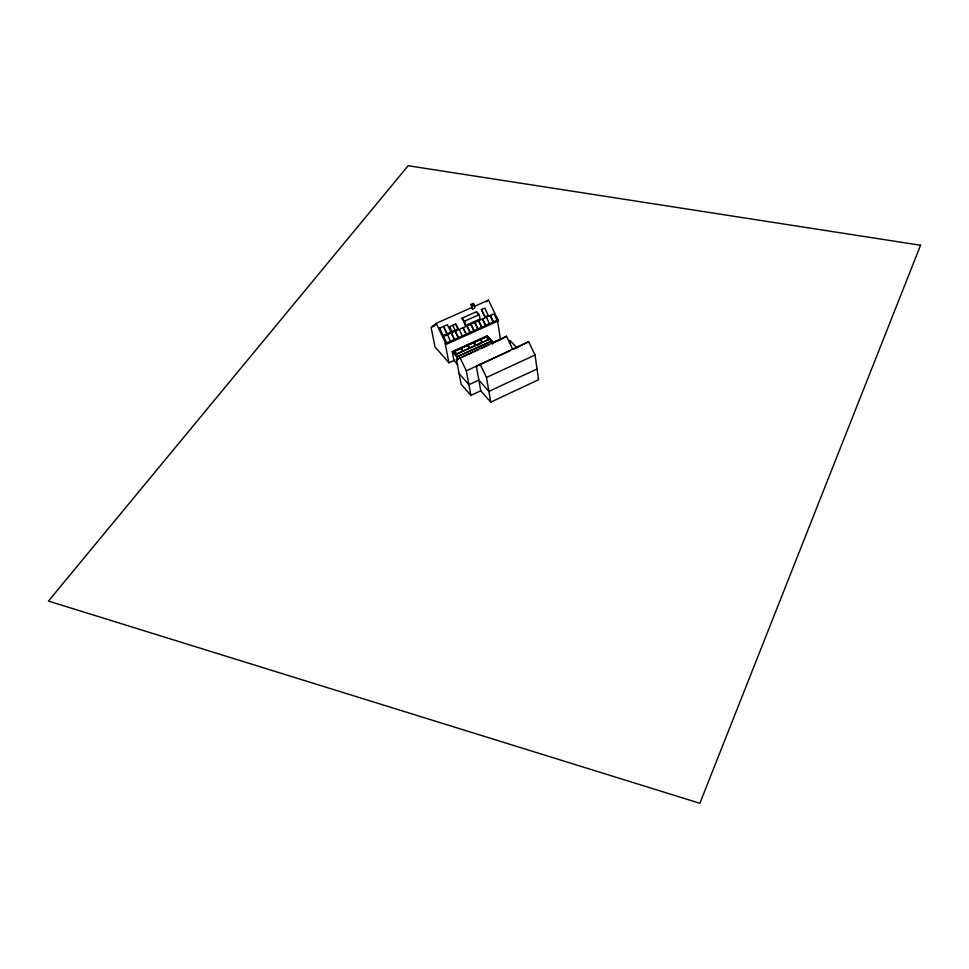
<?xml version="1.0" encoding="UTF-8"?>
<svg xmlns="http://www.w3.org/2000/svg" width="969" height="969" viewBox="0 0 969 969"><rect width="100%" height="100%" fill="white"/><g stroke="black" fill="none" stroke-linecap="round" stroke-linejoin="round"><path stroke-width="1.45" d="M443.39 326.505L446.939 333.833M443.572 326.42L447.121 333.748M452.765 325.281L455.006 330.223M455.733 323.973L458.107 328.818L455.733 323.973L449.652 326.686L451.99 331.58L458.107 328.818M447.508 334.717L450.464 341.258M451.251 333.033L454.376 339.489M451.433 332.948L454.57 339.404M455.164 331.277L458.301 337.721M455.357 331.192L458.482 337.636M481.423 309.535L484.718 308.057L488.182 315.361L484.924 316.815L481.423 309.535L484.948 316.79M459.27 329.448L462.213 335.964M462.988 327.776L466.113 334.208M463.17 327.692L466.295 334.123M466.876 326.032L470.001 332.452M467.07 325.947L470.195 332.367M470.777 324.288L473.889 330.708M470.958 324.203L474.083 330.623M474.653 322.544L477.778 328.951M474.846 322.459L477.959 328.866M478.529 320.812L481.654 327.207M478.722 320.727L481.835 327.122M482.405 319.067L485.517 325.475M482.586 318.983L485.699 325.39M486.45 317.251L489.381 323.731M490.12 315.615L493.233 321.999M471.964 307.452L436.159 323.367L431.096 327.377L435.008 346.914L448.926 362.769L454.352 360.298M486.184 301.819L488.485 300.099L498.441 320.824L446.212 344.358L445.122 343.135L448.926 362.769M480.745 390.798L470.861 395.388L461.099 384.196L456.46 359.681L506.496 336.255L512.843 349.47L528.638 341.718L535.045 355.017L538.558 379.739L490.762 402.135L480.745 390.798L476.36 366.197L528.638 341.718M502.657 338.666L506.496 336.255M537.032 368.971L488.897 391.391L478.831 380.078L468.887 384.681L459.076 373.525M490.762 402.135L486.486 377.462L535.045 355.017M470.861 395.388L466.319 370.8L510.142 350.705M457.198 356.592L491.428 341.027L486.971 336.243L452.838 351.699L457.259 356.907L452.838 351.699M492.01 341.076L487.141 335.855L452.269 351.638L457.017 356.98L492.01 341.076L492.494 344.031M493.706 342.396L500.488 339.32L497.315 319.649L498.441 320.824M456.46 359.681L459.185 358.445M461.898 357.21L478.202 349.797M480.915 348.561L489.066 344.855M491.78 343.62L501.3 339.283M463.025 351.166L460.978 348.271L454.715 351.105L456.774 354L463.025 351.166L456.774 354M461.159 348.186L467.397 345.364L469.456 348.246L463.218 351.081L461.159 348.271L463.218 351.081M467.397 345.448L473.793 342.469C474.871 350.572 490.823 336.279 476.045 345.255L473.986 342.384L480.176 339.574L482.259 342.445M480.358 339.489L486.547 336.691L488.63 339.55L482.441 342.36L480.37 339.574M452.898 352.013L487.019 336.57M463.206 350.996L469.456 348.162M475.864 345.339L469.638 348.162L475.864 345.255M482.441 342.36L488.618 339.465M465.495 325.523L480.03 319.007L479.28 314.634L476.53 311.727L461.983 318.207L465.495 325.523L464.708 321.151L461.983 318.207M464.708 321.151L479.28 314.634M470.934 304.436L471.939 305.501L474.168 304.508L474.786 308.057L472.557 309.05L470.934 304.436L473.163 303.442L474.168 304.508M474.713 306.228L488.485 300.099M432.465 326.771L435.178 325.56M516.78 347.653L509.9 340.398L510.324 343.074M486.971 336.243L491.428 341.027M457.743 364.768L453.952 360.48L452.269 351.638M488.63 339.55L486.547 336.691M467.579 345.279L469.638 348.077M467.579 345.364L469.638 348.162M476.53 311.727L477.693 314.15M480.03 364.005L486.486 377.462M459.924 357.452L466.319 370.8M436.159 323.367L446.212 344.358M457.017 356.98L457.574 359.935M471.939 305.501L472.557 309.05M473.163 303.442L473.575 305.816M920.55 245.254L699.872 803.277L48.45 601.071L408.155 165.723L920.55 245.254M439.635 328.164L447.375 324.712L450.864 332.076L443.136 335.54L439.635 328.164M443.608 336.449L446.685 342.965L497.073 320.267L493.996 313.859L443.584 336.473M490.338 315.506L493.391 321.938L490.338 315.506"/></g></svg>
